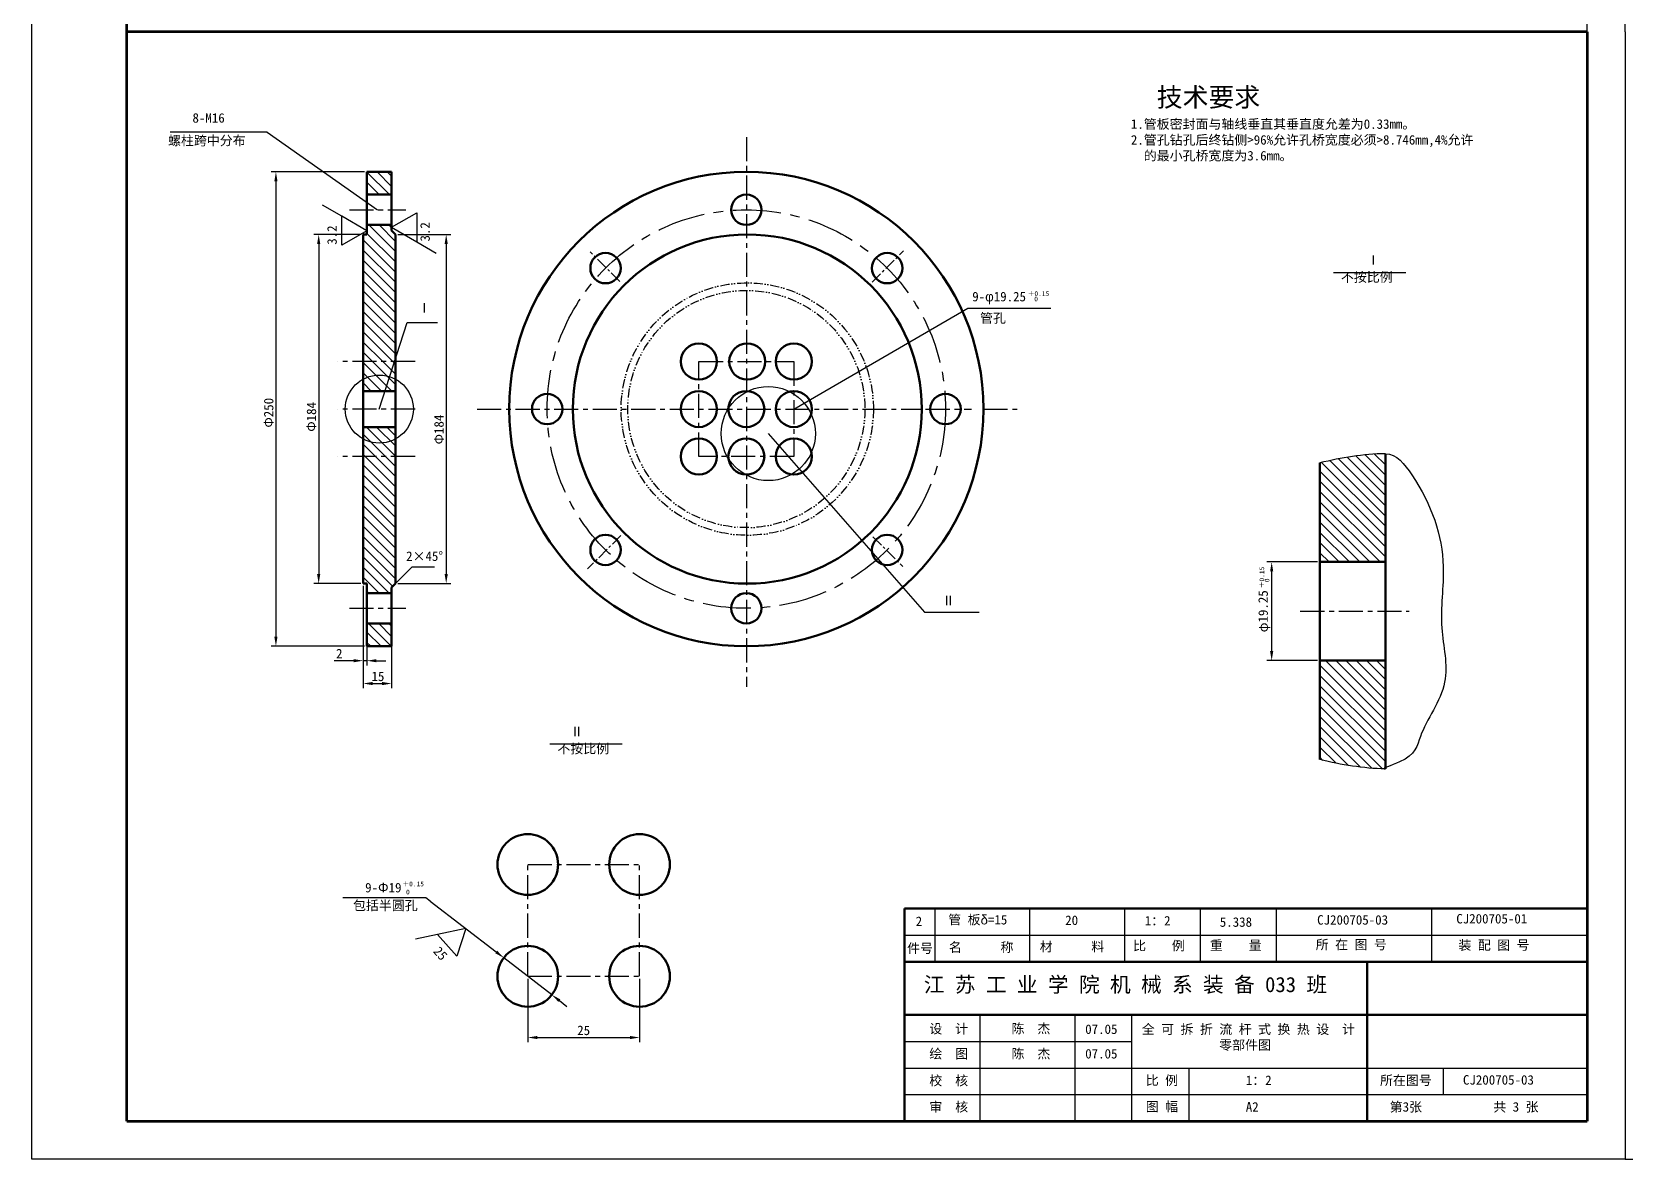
# Model space of a CAD drawing. Header units: millimetres. Extents: x 3555 to 4395, y -770 to -176.
# Drawn here: x 3554.6 to 3974.6, y -769.8 to -472.8 of the extents above; entities that cross this region are included whole.
import ezdxf

# ---------------------------------------------------------------- set-up
doc = ezdxf.new("R2010")
doc.units = ezdxf.units.MM
doc.linetypes.add('ACAD_ISO12W100', pattern=[21, 12, -3, 0, -3, 0, -3])
doc.linetypes.add('CENTER', pattern=[50.8, 31.75, -6.35, 6.35, -6.35])
for name, color, linetype in [('中心线', 5, 'CENTER'), ('剖面线', 3, 'Continuous'), ('双点画', 183, 'ACAD_ISO12W100'), ('图层1', 7, 'Continuous'), ('标注', 2, 'Continuous'), ('细实线', 212, 'Continuous')]:
    doc.layers.add(name, color=color, linetype=linetype)
for name, color, linetype, lineweight in [('外矿现', 71, 'Continuous', 100), ('粗实线', 4, 'Continuous', 50), ('轮廓线', 1, 'Continuous', 50)]:
    doc.layers.add(name, color=color, linetype=linetype, lineweight=lineweight)
doc.styles.get("Standard").update_dxf_attribs({"font": 'SimSun.ttf'})
doc.dimstyles.new('ISO-25', dxfattribs={"dimtxt": 2.5, "dimasz": 2.5, "dimexe": 1.25, "dimexo": 0.625, "dimtad": 1, "dimtxsty": 'Standard', "dimcen": 2.5, "dimadec": 0, "dimazin": 0, "dimtfac": 1, "dimtmove": 0, "dimatfit": 3, "dimfxl": 0, "dimarcsym": 0})

# ---------------------------------------------------------------- blocks, each defined once
blk = doc.blocks.new('*D27')
at = {"layer": 'Defpoints', "color": 0, "ltscale": 0.1}
for p in [(3641.91, -526.15), (3630.18, -618.15), (3641.91, -618.15)]:
    blk.add_point(p, dxfattribs=at)
at = {"layer": '标注', "color": 0, "lineweight": -2, "ltscale": 0.1}
for p, q in [((3641.29, -526.15), (3628.93, -526.15)), ((3630.18, -528.65), (3630.18, -615.65)), ((3641.29, -618.15), (3628.93, -618.15))]:
    blk.add_line(p, q, dxfattribs=at)
at = {"layer": '标注', "color": 0, "ltscale": 0.1}
for points in [[(3629.76, -528.65), (3630.59, -528.65), (3630.18, -526.15)], [(3629.76, -615.65), (3630.59, -615.65), (3630.18, -618.15)]]:
    blk.add_solid(points, dxfattribs=at)
at = {"layer": '标注', "color": 0, "ltscale": 0.1, "insert": (3628.3, -574.21), "char_height": 2.5, "attachment_point": 5, "rotation": 90}
blk.add_mtext('Φ184', dxfattribs=at)
blk = doc.blocks.new('*D28')
at = {"layer": 'Defpoints', "color": 0, "ltscale": 0.1}
for p in [(3642.91, -509.65), (3618.9, -634.65), (3642.91, -634.65)]:
    blk.add_point(p, dxfattribs=at)
at = {"layer": '标注', "color": 0, "lineweight": -2, "ltscale": 0.1}
for p, q in [((3642.29, -509.65), (3617.65, -509.65)), ((3618.9, -512.15), (3618.9, -632.15)), ((3642.29, -634.65), (3617.65, -634.65))]:
    blk.add_line(p, q, dxfattribs=at)
at = {"layer": '标注', "color": 0, "ltscale": 0.1}
for points in [[(3618.49, -512.15), (3619.32, -512.15), (3618.9, -509.65)], [(3618.49, -632.15), (3619.32, -632.15), (3618.9, -634.65)]]:
    blk.add_solid(points, dxfattribs=at)
at = {"layer": '标注', "color": 0, "ltscale": 0.1, "insert": (3617.03, -573.12), "char_height": 2.5, "attachment_point": 5, "rotation": 90}
blk.add_mtext('Φ250', dxfattribs=at)
blk = doc.blocks.new('*D29')
at = {"layer": 'Defpoints', "color": 0, "ltscale": 0.1}
for p in [(3650.41, -526.15), (3650.41, -618.15), (3663.79, -618.15)]:
    blk.add_point(p, dxfattribs=at)
at = {"layer": '标注', "color": 0, "lineweight": -2, "ltscale": 0.1}
for p, q in [((3651.04, -526.15), (3665.04, -526.15)), ((3663.79, -528.65), (3663.79, -615.65)), ((3651.04, -618.15), (3665.04, -618.15))]:
    blk.add_line(p, q, dxfattribs=at)
at = {"layer": '标注', "color": 0, "ltscale": 0.1}
for points in [[(3663.38, -528.65), (3664.21, -528.65), (3663.79, -526.15)], [(3663.38, -615.65), (3664.21, -615.65), (3663.79, -618.15)]]:
    blk.add_solid(points, dxfattribs=at)
at = {"layer": '标注', "color": 0, "ltscale": 0.1, "insert": (3661.92, -577.54), "char_height": 2.5, "attachment_point": 5, "rotation": 90}
blk.add_mtext('Φ184', dxfattribs=at)
blk = doc.blocks.new('*D35')
at = {"layer": 'Defpoints', "color": 0, "ltscale": 0.1}
for p in [(3641.91, -618.15), (3642.91, -618.15), (3641.91, -638.45)]:
    blk.add_point(p, dxfattribs=at)
at = {"layer": '标注', "color": 0, "lineweight": -2, "ltscale": 0.1}
for p, q in [((3641.91, -618.77), (3641.91, -639.7)), ((3642.91, -618.77), (3642.91, -639.7)), ((3639.41, -638.45), (3634.29, -638.45)), ((3642.91, -638.45), (3641.91, -638.45)), ((3645.41, -638.45), (3647.91, -638.45))]:
    blk.add_line(p, q, dxfattribs=at)
at = {"layer": '标注', "color": 0, "ltscale": 0.1}
for points in [[(3639.41, -638.04), (3639.41, -638.87), (3641.91, -638.45)], [(3645.41, -638.04), (3645.41, -638.87), (3642.91, -638.45)]]:
    blk.add_solid(points, dxfattribs=at)
at = {"layer": '标注', "color": 0, "ltscale": 0.1, "insert": (3635.6, -636.58), "char_height": 2.5, "attachment_point": 5}
blk.add_mtext('2', dxfattribs=at)
blk = doc.blocks.new('*D36')
at = {"layer": 'Defpoints', "color": 0, "ltscale": 0.1}
for p in [(3894.11, -612.43), (3881.39, -638.43), (3894.11, -638.43)]:
    blk.add_point(p, dxfattribs=at)
at = {"layer": '标注', "color": 0, "lineweight": -2, "ltscale": 0.1}
for p, q in [((3893.48, -612.43), (3880.14, -612.43)), ((3881.39, -614.93), (3881.39, -635.93)), ((3893.48, -638.43), (3880.14, -638.43))]:
    blk.add_line(p, q, dxfattribs=at)
at = {"layer": '标注', "color": 0, "ltscale": 0.1}
for points in [[(3880.98, -614.93), (3881.81, -614.93), (3881.39, -612.43)], [(3880.98, -635.93), (3881.81, -635.93), (3881.39, -638.43)]]:
    blk.add_solid(points, dxfattribs=at)
at = {"layer": '标注', "color": 0, "ltscale": 0.1, "insert": (3879.47, -625.43), "char_height": 2.5, "attachment_point": 5, "rotation": 90}
blk.add_mtext('φ19.25', dxfattribs=at)
blk = doc.blocks.new('*D55')
at = {"layer": 'Defpoints', "color": 0, "ltscale": 0.1}
for p in [(3685.3, -721.61), (3714.76, -721.61), (3714.76, -737.73)]:
    blk.add_point(p, dxfattribs=at)
at = {"layer": '标注', "color": 0, "lineweight": -2, "ltscale": 0.1}
for p, q in [((3685.3, -722.23), (3685.3, -738.98)), ((3714.76, -722.23), (3714.76, -738.98)), ((3687.8, -737.73), (3712.26, -737.73))]:
    blk.add_line(p, q, dxfattribs=at)
at = {"layer": '标注', "color": 0, "ltscale": 0.1}
for points in [[(3687.8, -737.32), (3687.8, -738.15), (3685.3, -737.73)], [(3712.26, -737.32), (3712.26, -738.15), (3714.76, -737.73)]]:
    blk.add_solid(points, dxfattribs=at)
at = {"layer": '标注', "color": 0, "ltscale": 0.1, "insert": (3700.03, -735.86), "char_height": 2.5, "attachment_point": 5}
blk.add_mtext('25', dxfattribs=at)
blk = doc.blocks.new('*D56')
at = {"layer": 'Defpoints', "color": 0, "ltscale": 0.1}
for p in [(3678.96, -716.73), (3691.64, -726.49)]:
    blk.add_point(p, dxfattribs=at)
at = {"layer": '标注', "color": 0, "lineweight": -2, "ltscale": 0.1}
for p, q in [((3659.57, -701.8), (3676.98, -715.2)), ((3691.64, -726.49), (3678.96, -716.73)), ((3693.62, -728.01), (3695.6, -729.54))]:
    blk.add_line(p, q, dxfattribs=at)
at = {"layer": '标注', "color": 0, "ltscale": 0.1}
for points in [[(3677.23, -714.87), (3676.73, -715.53), (3678.96, -716.73)], [(3693.88, -727.68), (3693.37, -728.34), (3691.64, -726.49)]]:
    blk.add_solid(points, dxfattribs=at)
blk = doc.blocks.new('*D61')
at = {"layer": 'Defpoints', "color": 0, "ltscale": 0.1}
for p in [(3641.91, -618.15), (3649.41, -620.65), (3649.41, -644.47)]:
    blk.add_point(p, dxfattribs=at)
at = {"layer": '标注', "color": 0, "lineweight": -2, "ltscale": 0.1}
for p, q in [((3641.91, -618.77), (3641.91, -645.72)), ((3649.41, -621.27), (3649.41, -645.72)), ((3644.41, -644.47), (3646.91, -644.47))]:
    blk.add_line(p, q, dxfattribs=at)
at = {"layer": '标注', "color": 0, "ltscale": 0.1}
for points in [[(3644.41, -644.05), (3644.41, -644.89), (3641.91, -644.47)], [(3646.91, -644.05), (3646.91, -644.89), (3649.41, -644.47)]]:
    blk.add_solid(points, dxfattribs=at)
at = {"layer": '标注', "color": 0, "ltscale": 0.1, "insert": (3645.8, -642.59), "char_height": 2.5, "attachment_point": 5}
blk.add_mtext('15', dxfattribs=at)

msp = doc.modelspace()

# ---------------------------------------------------------------- hatches: boundary and pattern name
at = {"layer": '剖面线', "ltscale": 0.2}
h = msp.add_hatch(dxfattribs=at)
h.set_pattern_fill('ANSI31', color=256, scale=0.6, angle=90, style=0)
h.paths.add_polyline_path([(3649.412, -515.646), (3649.412, -509.646), (3642.912, -509.646), (3642.912, -515.646)])
h = msp.add_hatch(dxfattribs=at)
h.set_pattern_fill('ANSI31', color=256, scale=0.6, angle=90, style=0)
h.paths.add_polyline_path([(3650.412, -526.146), (3649.412, -525.146), (3649.412, -523.646), (3642.912, -523.646), (3642.912, -526.146), (3641.912, -526.146), (3641.912, -538.396), (3641.912, -538.896), (3641.912, -559.646), (3650.412, -559.646), (3650.412, -538.896)])
h = msp.add_hatch(dxfattribs=at)
h.set_pattern_fill('ANSI31', color=256, scale=0.6, angle=90, style=0)
h.paths.add_polyline_path([(3650.412, -567.396), (3650.412, -561.146), (3650.412, -559.646), (3641.912, -559.646), (3641.912, -561.146), (3641.912, -567.396)])
h = msp.add_hatch(dxfattribs=at)
h.set_pattern_fill('ANSI31', color=256, scale=0.6, angle=90, style=0)
h.paths.add_polyline_path([(3650.412, -577.196, -0.3648036), (3641.912, -577.196), (3641.912, -583.146), (3641.912, -584.646), (3650.412, -584.646), (3650.412, -583.146)])
h.paths.add_polyline_path([(3650.412, -577.196), (3650.412, -576.896), (3641.912, -576.896), (3641.912, -577.196, 0.3648036)])
h = msp.add_hatch(dxfattribs=at)
h.set_pattern_fill('ANSI31', color=256, scale=0.6, angle=90, style=0)
h.paths.add_polyline_path([(3650.412, -584.646), (3641.912, -584.646), (3641.912, -605.396), (3641.912, -605.896), (3641.912, -618.146), (3642.412, -618.146), (3642.912, -618.146), (3642.912, -620.646), (3649.412, -620.646), (3649.412, -619.146), (3650.412, -618.146), (3650.412, -605.396)])
h = msp.add_hatch(dxfattribs=at)
h.set_pattern_fill('ANSI31', color=256, scale=0.6, angle=90, style=0)
edge = h.paths.add_edge_path()
edge.add_spline(control_points=[(3911.361, -583.912), (3905.53, -584.01), (3899.796, -584.964), (3894.109, -586.344)], knot_values=[36.7847717, 36.7847717, 36.7847717, 36.7847717, 54.2888386, 54.2888386, 54.2888386, 54.2888386], degree=3, periodic=0)
edge.add_line((3894.109, -586.344), (3894.109, -612.434))
edge.add_line((3894.109, -612.434), (3909.361, -612.434))
edge.add_line((3909.361, -612.434), (3911.361, -612.434))
edge.add_line((3911.361, -612.434), (3911.361, -609.434))
edge.add_line((3911.361, -609.434), (3911.361, -583.912))
h = msp.add_hatch(dxfattribs=at)
h.set_pattern_fill('ANSI31', color=256, scale=0.6, angle=90, style=0)
h.paths.add_polyline_path([(3642.912, -628.646), (3642.912, -634.646), (3649.412, -634.646), (3649.412, -628.646)])
h = msp.add_hatch(dxfattribs=at)
h.set_pattern_fill('ANSI31', color=256, scale=0.6, angle=90, style=0)
edge = h.paths.add_edge_path()
edge.add_line((3911.361, -641.434), (3911.361, -638.434))
edge.add_line((3911.361, -638.434), (3909.361, -638.434))
edge.add_line((3909.361, -638.434), (3894.109, -638.434))
edge.add_line((3894.109, -638.434), (3894.109, -664.524))
edge.add_spline(control_points=[(3894.109, -664.524), (3899.796, -665.903), (3905.53, -666.858), (3911.361, -666.955)], knot_values=[36.7847717, 36.7847717, 36.7847717, 36.7847717, 54.2888386, 54.2888386, 54.2888386, 54.2888386], degree=3, periodic=0)
edge.add_spline(control_points=[(3911.361, -666.955), (3910.851, -666.955), (3910.94, -666.837), (3911.361, -666.64)], knot_values=[91.9250176, 91.9250176, 91.9250176, 91.9250176, 93.4570398, 93.4570398, 93.4570398, 93.4570398], degree=3, periodic=0)
edge.add_line((3911.361, -666.64), (3911.361, -641.434))

# ---------------------------------------------------------------- linework, layer by layer
at = {"layer": '中心线', "ltscale": 0.2}
for p, q in [((3742.912, -500.473), (3742.912, -645.341)), ((3638.265, -519.646), (3653.129, -519.646)), ((3655.58, -559.646), (3635.219, -559.646)), ((3730.412, -559.646), (3755.412, -559.646)), ((3730.412, -584.646), (3730.412, -559.646)), ((3755.412, -559.646), (3755.412, -584.646)), ((3655.58, -572.146), (3635.219, -572.146)), ((3671.938, -572.146), (3789.165, -572.146)), ((3790.173, -572.146), (3802.284, -572.146)), ((3805.412, -572.146), (3814.393, -572.146)), ((3655.58, -584.646), (3635.219, -584.646)), ((3755.412, -584.646), (3730.412, -584.646)), ((3638.265, -624.646), (3653.129, -624.646)), ((3888.942, -625.434), (3917.616, -625.434)), ((3685.301, -721.609), (3685.301, -692.149)), ((3685.301, -692.149), (3714.764, -692.149)), ((3714.764, -721.609), (3714.764, -692.149)), ((3685.301, -721.609), (3714.764, -721.609))]:
    msp.add_line(p, q, dxfattribs=at)
at = {"layer": '中心线', "ltscale": 0.1}
for p, q in [((3709.529, -538.51), (3701.783, -530.764)), ((3776.071, -538.734), (3784.306, -530.5)), ((3709.833, -605.478), (3701.033, -614.279)), ((3776.289, -605.776), (3784.176, -613.662))]:
    msp.add_line(p, q, dxfattribs=at)
at = {"layer": '中心线', "ltscale": 0.4}
msp.add_circle((3742.912, -572.146), 52.5, dxfattribs=at)
at = {"layer": '双点画', "ltscale": 0.2}
for centre, radius in [((3743.165, -572.146), 33.25), ((3742.912, -572.146), 31.25)]:
    msp.add_circle(centre, radius, dxfattribs=at)
at = {"layer": '图层1'}
for p, q in [((3964.57, -472.773), (3964.57, -185.773)), ((3642.412, -526.146), (3642.412, -526.146)), ((3650.412, -526.146), (3650.412, -526.146)), ((3642.412, -618.146), (3642.412, -618.146)), ((3650.412, -618.146), (3650.412, -618.146))]:
    msp.add_line(p, q, dxfattribs=at)
at = {"layer": '图层1', "ltscale": 0.2}
for p, q in [((3649.412, -524.269), (3656.049, -520.438)), ((3656.049, -520.438), (3656.049, -528.101)), ((3636.276, -528.984), (3636.276, -521.321)), ((3642.912, -525.153), (3636.276, -528.984)), ((3668.964, -709.035), (3666.588, -716.32)), ((3666.588, -716.32), (3661.467, -710.619))]:
    msp.add_line(p, q, dxfattribs=at)
msp.add_circle((3690.412, -572.146), 4, dxfattribs=at)
msp.add_circle((3690.412, -572.146), 4, dxfattribs=at)
msp.add_circle((3690.412, -572.146), 4, dxfattribs=at)
msp.add_circle((3690.412, -572.146), 4, dxfattribs=at)
msp.add_circle((3690.412, -572.146), 4, dxfattribs=at)
msp.add_circle((3690.412, -572.146), 4, dxfattribs=at)
msp.add_circle((3690.412, -572.146), 4, dxfattribs=at)
msp.add_circle((3690.412, -572.146), 4, dxfattribs=at)
msp.add_circle((3690.412, -572.146), 4, dxfattribs=at)
msp.add_circle((3690.412, -572.146), 4, dxfattribs=at)
msp.add_circle((3690.412, -572.146), 4, dxfattribs=at)
msp.add_circle((3690.412, -572.146), 4, dxfattribs=at)
msp.add_circle((3690.412, -572.146), 4, dxfattribs=at)
msp.add_circle((3690.412, -572.146), 4, dxfattribs=at)
msp.add_circle((3690.412, -572.146), 4, dxfattribs=at)
at = {"layer": '外矿现', "ltscale": 0.2}
for p, q in [((3579.57, -759.773), (3579.57, -185.773)), ((3964.57, -472.773), (3579.57, -472.773)), ((3964.57, -472.773), (3964.57, -698.71)), ((3964.57, -698.71), (3964.57, -703.773)), ((3964.57, -703.773), (3964.57, -759.773)), ((3579.57, -759.773), (3964.57, -759.773))]:
    msp.add_line(p, q, dxfattribs=at)
at = {"layer": '标注', "ltscale": 0.2}
for p, q in [((3616.564, -499.203), (3591.026, -499.203)), ((3616.564, -499.203), (3645.697, -519.646)), ((3636.276, -521.321), (3631.197, -518.389)), ((3649.412, -524.269), (3656.049, -520.438)), ((3656.049, -520.438), (3656.049, -528.101)), ((3636.276, -528.984), (3636.276, -521.321)), ((3642.912, -525.153), (3636.276, -521.321)), ((3649.412, -524.269), (3656.049, -528.101)), ((3642.912, -525.153), (3636.276, -528.984)), ((3656.049, -528.101), (3661.127, -531.033)), ((3897.655, -536.134), (3916.738, -536.134)), ((3755.412, -572.146), (3801.271, -545.542)), ((3801.271, -545.542), (3816.925, -545.542)), ((3816.166, -545.542), (3823.136, -545.542)), ((3646.162, -572.146), (3653.542, -549.322)), ((3653.542, -549.322), (3661.541, -549.322)), ((3748.704, -578.609), (3789.84, -625.694)), ((3650.412, -618.146), (3654.817, -613.741)), ((3654.817, -613.741), (3660.718, -613.741)), ((3789.84, -625.694), (3804.278, -625.694)), ((3691.123, -660.37), (3710.206, -660.37)), ((3658.423, -700.921), (3636.522, -700.921)), ((3659.568, -701.802), (3658.423, -700.921)), ((3668.964, -709.035), (3661.467, -710.619)), ((3668.964, -709.035), (3666.588, -716.32)), ((3661.467, -710.619), (3655.729, -711.831)), ((3666.588, -716.32), (3661.467, -710.619))]:
    msp.add_line(p, q, dxfattribs=at)
msp.add_circle((3646.162, -572.146), 8.967, dxfattribs=at)
at = {"layer": '标注', "ltscale": 0.1}
msp.add_circle((3748.704, -578.609), 12.399, dxfattribs=at)
at = {"layer": '粗实线', "ltscale": 0.2}
for p, q in [((3792.57, -703.773), (3784.57, -703.773)), ((3784.57, -703.773), (3784.57, -745.773)), ((3792.57, -703.773), (3964.57, -703.773)), ((3784.57, -745.773), (3784.57, -759.773)), ((3954.57, -759.773), (3579.57, -759.773)), ((3784.57, -759.773), (3964.57, -759.773))]:
    msp.add_line(p, q, dxfattribs=at)
at = {"layer": '粗实线'}
for p, q in [((3784.57, -717.773), (3964.57, -717.773)), ((3906.57, -731.773), (3906.57, -717.773)), ((3784.57, -731.773), (3964.57, -731.773)), ((3906.57, -745.773), (3906.57, -731.773)), ((3906.57, -745.773), (3906.57, -752.773)), ((3906.57, -759.773), (3906.57, -752.773))]:
    msp.add_line(p, q, dxfattribs=at)
at = {"layer": '细实线', "ltscale": 0.2}
for p, q in [((3554.57, -769.773), (3554.57, -175.773)), ((3974.57, -472.773), (3974.57, -769.773)), ((3792.57, -703.773), (3792.57, -717.773)), ((3817.57, -703.773), (3817.57, -717.773)), ((3842.57, -703.773), (3842.57, -717.773)), ((3862.57, -703.773), (3862.57, -717.773)), ((3882.57, -703.773), (3882.57, -717.773)), ((3923.57, -703.773), (3923.57, -717.773)), ((3784.57, -710.773), (3964.57, -710.773)), ((3804.57, -759.773), (3804.57, -731.773)), ((3829.57, -759.773), (3829.57, -731.773)), ((3844.57, -759.773), (3844.57, -731.773)), ((3784.57, -745.773), (3964.57, -745.773)), ((3859.57, -745.773), (3859.57, -759.773)), ((3926.57, -745.773), (3926.57, -752.773)), ((3784.57, -752.773), (3964.57, -752.773)), ((3974.57, -769.773), (3554.57, -769.773)), ((3974.57, -769.773), (4394.57, -769.773))]:
    msp.add_line(p, q, dxfattribs=at)
at = {"layer": '细实线'}
for p, q in [((3974.57, -472.773), (3974.57, -175.773)), ((3784.57, -738.773), (3844.57, -738.773))]:
    msp.add_line(p, q, dxfattribs=at)
for points in [[(3911.361, -583.912), (3905.53, -584.01), (3899.796, -584.964), (3894.109, -586.344)], [(3911.361, -666.955), (3905.53, -666.858), (3899.796, -665.903), (3894.109, -664.524)]]:
    msp.add_open_spline(points, degree=3, dxfattribs=at)
at = {"layer": '细实线', "ltscale": 0.2, "start_tangent": (1, 0), "end_tangent": (1, 0)}
msp.add_spline([(3911.361, -583.912), (3918.324, -589.497), (3926.618, -613.672), (3926.242, -629.834), (3926.994, -644.117), (3920.6, -658.401), (3915.102, -665.137), (3911.361, -666.955)], degree=3, dxfattribs=at)
at = {"layer": '轮廓线'}
for p, q in [((3642.912, -509.646), (3649.412, -509.646)), ((3642.912, -521.646), (3642.912, -509.646)), ((3649.412, -509.646), (3649.412, -517.646)), ((3642.912, -515.646), (3649.412, -515.646)), ((3649.412, -521.646), (3649.412, -517.646)), ((3642.912, -521.646), (3642.912, -526.146)), ((3642.912, -523.646), (3649.412, -523.646)), ((3649.412, -525.146), (3649.412, -521.646)), ((3641.912, -526.146), (3642.912, -526.146)), ((3641.912, -538.396), (3641.912, -526.146)), ((3649.412, -525.146), (3650.412, -526.146)), ((3650.412, -526.146), (3650.412, -538.896)), ((3641.912, -538.896), (3641.912, -538.396)), ((3641.912, -538.896), (3641.912, -561.146)), ((3650.412, -561.146), (3650.412, -538.896)), ((3650.412, -561.146), (3650.412, -570.646)), ((3641.912, -567.396), (3650.412, -567.396)), ((3650.412, -573.67), (3650.412, -570.646)), ((3650.412, -573.646), (3650.412, -583.146)), ((3641.912, -576.896), (3650.412, -576.896)), ((3650.412, -605.396), (3650.412, -583.146)), ((3650.412, -618.146), (3650.412, -605.396)), ((3894.109, -612.434), (3909.361, -612.434)), ((3909.361, -612.434), (3911.361, -612.434)), ((3642.912, -618.146), (3642.912, -634.646)), ((3642.912, -620.646), (3649.412, -620.646)), ((3649.412, -619.146), (3650.412, -618.146)), ((3649.412, -619.146), (3649.412, -634.646)), ((3642.912, -628.646), (3649.412, -628.646)), ((3642.912, -634.646), (3649.412, -634.646)), ((3894.109, -638.434), (3909.361, -638.434)), ((3909.361, -638.434), (3911.361, -638.434))]:
    msp.add_line(p, q, dxfattribs=at)
at = {"layer": '轮廓线', "ltscale": 0.2}
for p, q in [((3641.912, -561.146), (3641.912, -583.146)), ((3641.912, -583.146), (3641.912, -605.396)), ((3894.109, -625.434), (3894.109, -586.344)), ((3911.361, -609.434), (3911.361, -583.912)), ((3641.912, -605.396), (3641.912, -605.896)), ((3641.912, -605.896), (3641.912, -618.146)), ((3911.361, -625.434), (3911.361, -609.434)), ((3642.412, -618.146), (3641.912, -618.146)), ((3642.912, -618.146), (3642.412, -618.146)), ((3894.109, -625.434), (3894.109, -664.524)), ((3911.361, -625.434), (3911.361, -641.434)), ((3911.361, -641.434), (3911.361, -666.955))]:
    msp.add_line(p, q, dxfattribs=at)
for centre, radius in [((3742.912, -572.146), 62.5), ((3742.912, -519.646), 4), ((3743.165, -572.146), 46), ((3705.789, -535.023), 4), ((3780.035, -535.023), 4), ((3730.412, -559.646), 4.75), ((3743.165, -559.646), 4.75), ((3755.412, -559.646), 4.75), ((3690.412, -572.146), 4), ((3730.412, -572.146), 4.75), ((3742.912, -572.146), 4.75), ((3755.412, -572.146), 4.75), ((3795.412, -572.146), 4), ((3730.412, -584.646), 4.75), ((3742.912, -584.646), 4.75), ((3755.412, -584.646), 4.75), ((3705.789, -609.269), 4), ((3780.035, -609.269), 4), ((3742.912, -624.646), 4), ((3685.301, -692.149), 8), ((3714.764, -692.149), 8), ((3685.301, -721.609), 8), ((3714.764, -721.609), 8)]:
    msp.add_circle(centre, radius, dxfattribs=at)

# ---------------------------------------------------------------- texts
at = {"layer": '标注', "ltscale": 0.2, "attachment_point": 1}
for s, insert, char_height, width in [('  {\\fSimSun|b0|i0|c134|p2;技术要求\\P\\H0.5x;1.管板密封面与轴线垂直其垂直度允差为0.33mm。\\P2.管孔钻孔后终钻侧>96%允许孔桥宽度必须>8.746mm,4%允许\\P  的最小孔桥宽度为3.6mm。}', (3844.284, -487.47), 5, 138.4201), ('{\\fSimSun|b0|i0|c134|p2;8-M16}', (3596.908, -494.196), 2.5, 39.51934), ('           {\\fSimSun|b0|i0|c134|p2;螺柱跨中分布}', (3571.756, -500.147), 2.5, 57.02222), ('{\\fSimSun|b0|i0|c134|p2;\u3000\u3000Ⅰ}', (3899.655, -531.634), 2.5, 33.58), ('{\\fSimSun|b0|i0|c134|p2;不按比例}', (3899.655, -536.134), 2.5, 17.699), ('{\\fSimSun|b0|i0|c134|p2;9-\\fArial|b0|i0|c161|p32;φ\\fSimSun|b0|i0|c134|p2;19.25}', (3802.463, -541.274), 2.5, 23.93333), ('{\\fSimSun|b0|i0|c134|p2;\\H0.5x;＋0.15}', (3817.101, -541.122), 2.5, 8.67778), ('Ⅰ', (3656.305, -544.238), 2.5, 14.90948), ('{\\fSimSun|b0|i0|c134|p2; 0}', (3817.831, -542.511), 1.25, 4.93388), ('{\\fSimSun|b0|i0|c134|p2; 管孔}', (3802.816, -546.918), 2.5, 14.57778), ('2×45°', (3653.221, -609.661), 2.5, 12.25362), ('{\\fSimSun|b0|i0|c134|p2; Ⅱ}', (3792.801, -621.333), 2.5, 14.57778), ('{\\fSimSun|b0|i0|c134|p2;  Ⅱ}', (3693.123, -655.87), 2.5, 33.58), ('{\\fSimSun|b0|i0|c134|p2;不按比例}', (3693.123, -660.37), 2.5, 17.699), ('9-{\\fArial|b0|i0|c161|p32;Φ}19', (3642.42, -696.993), 2.5, 31.40715), ('{\\fSimSun|b0|i0|c134|p2;\\H0.5x;＋0.15}', (3652.273, -696.64), 2.5, 8.67778), ('{\\fSimSun|b0|i0|c134|p2;包括半圆孔}', (3639.222, -701.681), 2.5, 28.56119), ('{\\fSimSun|b0|i0|c134|p2; 0}', (3652.228, -698.77), 1.25, 4.93388), ('{\\fSimSun|b0|i0|c134|p2;管 板\\fArial|b0|i0|c161|p32;δ\\fSimSun|b0|i0|c134|p2;=15}', (3796.141, -705.438), 2.5, 19.55797), ('{\\fSimSun|b0|i0|c134|p2;   CJ200705-03}', (3888.278, -705.49), 2.5, 28.55729), ('{\\fSimSun|b0|i0|c134|p2; CJ200705-01}', (3928.36, -705.186), 2.5, 32.34526), ('{\\fSimSun|b0|i0|c134|p2; 2}', (3785.859, -705.871), 2.5, 5.4871), ('{\\fSimSun|b0|i0|c134|p2;    20}', (3820.164, -705.591), 2.5, 19.46255), ('{\\fSimSun|b0|i0|c134|p2;1：2}', (3847.924, -705.715), 2.5, 19.46255), ('{\\fSimSun|b0|i0|c134|p2;5.338}', (3867.716, -706.059), 2.5, 19.46255), ('{\\fSimSun|b0|i0|c134|p2;件号}', (3785.287, -712.96), 2.5, 10.06667), ('{\\fSimSun|b0|i0|c134|p2; 名      称}', (3794.602, -712.688), 2.5, 20.22861), ('{\\fSimSun|b0|i0|c134|p2;材      料}', (3820.251, -712.536), 2.5, 19.897), ('{\\fSimSun|b0|i0|c134|p2;比    例}', (3844.871, -712.287), 2.5, 19.46255), ('{\\fSimSun|b0|i0|c134|p2;重    量}', (3865.106, -712.178), 2.5, 19.46255), ('{\\fSimSun|b0|i0|c134|p2;    所 在 图 号}', (3886.205, -711.991), 2.5, 28.55729), ('{\\fSimSun|b0|i0|c134|p2;装 配 图 号}', (3930.631, -712.125), 2.5, 28.86012), ('{\\fSimSun|b0|i0|c134|p2; CJ200705-03}', (3930.117, -747.648), 2.5, 31.61444)]:
    msp.add_mtext(s, dxfattribs=dict(at, insert=insert, char_height=char_height, width=width))
for s, insert, char_height, width, rotation in [('3.2', (3632.441, -528.862), 2.5, 18.12222, 90), ('3.2', (3656.965, -528.01), 2.5, 14.57778, 90), ('{\\fSimSun|b0|i0|c134|p2;\\H0.5x;＋0.15}', (3878.167, -619.351), 2.5, 8.67778, 90), ('{\\fSimSun|b0|i0|c134|p2; 0}', (3879.549, -618.731), 1.25, 4.93388, 90), ('{\\fSimSun|b0|i0|c134|p2;25}', (3662.076, -713.472), 2.5, 5.38912, 312)]:
    msp.add_mtext(s, dxfattribs=dict(at, insert=insert, char_height=char_height, width=width, rotation=rotation))
at = {"layer": '标注', "char_height": 2.5, "attachment_point": 1}
for s, insert, width in [('{\\fSimSun|b0|i0|c134|p2;\\H1.6x;江 苏 工 业 学 院 机 械 系 装 备 033 班    }', (3789.705, -721.773), 116.12963), ('{\\fSimSun|b0|i0|c134|p2;设  计}', (3791.148, -734.178), 20), ('{\\fSimSun|b0|i0|c134|p2;陈  杰}', (3812.822, -734.127), 25), ('{\\fSimSun|b0|i0|c134|p2;07.05}', (3832.244, -734.293), 15), ('{\\fSimSun|b0|i0|c134|p2;全 可 拆 折 流 杆 式 换 热 设  计 \\P            零部件图}', (3847.15, -734.293), 59.42006), ('{\\fSimSun|b0|i0|c134|p2;绘  图}', (3791.148, -740.754), 15.67778), ('{\\fSimSun|b0|i0|c134|p2;陈  杰}', (3812.822, -740.753), 13.601), ('{\\fSimSun|b0|i0|c134|p2;07.05}', (3832.244, -740.753), 9.524), ('{\\fSimSun|b0|i0|c134|p2;校  核}', (3791.148, -747.842), 25.79167), ('{\\fSimSun|b0|i0|c134|p2;比 例}', (3848.212, -747.753), 8.96), ('{\\fSimSun|b0|i0|c134|p2; 所在图号}', (3908.249, -747.753), 18.32106), ('{\\fSimSun|b0|i0|c134|p2;1：2}', (3874.57, -747.753), 20.61894), ('{\\fSimSun|b0|i0|c134|p2;审  核}', (3791.148, -754.754), 10.883), ('{\\fSimSun|b0|i0|c134|p2;图 幅}', (3848.212, -754.687), 15.2549), ('A2', (3874.57, -754.753), 11.93294), ('{\\fSimSun|b0|i0|c134|p2; 第3张}', (3910.81, -754.753), 14.176), ('{\\fSimSun|b0|i0|c134|p2;共 3 张}', (3939.813, -754.753), 16.53)]:
    msp.add_mtext(s, dxfattribs=dict(at, insert=insert, width=width))

# ---------------------------------------------------------------- dimensions: what is measured, and where the dimension line sits
at = {"layer": '标注', "ltscale": 0.2}
for base, p1, p2, text, picture, middle in [((3618.903, -634.646), (3642.912, -509.646), (3642.912, -634.646), 'Φ250', '*D28', (3618.903, -573.118)), ((3630.177, -618.146), (3641.912, -526.146), (3641.912, -618.146), 'Φ184', '*D27', (3630.177, -574.209)), ((3663.794, -618.146), (3650.412, -526.146), (3650.412, -618.146), 'Φ184', '*D29', (3663.794, -577.537))]:
    dim = msp.add_linear_dim(base=base, p1=p1, p2=p2, angle=90, text=text, dimstyle='ISO-25', dxfattribs=at)
    dim.commit()
    dim.dimension.update_dxf_attribs({"geometry": picture, "text_midpoint": middle, "dimtype": 160})
dim = msp.add_linear_dim(base=(3881.392, -638.434), p1=(3894.109, -612.434), p2=(3894.109, -638.434), angle=90, text='φ19.25', dimstyle='ISO-25', dxfattribs=at)
dim.commit()
dim.dimension.update_dxf_attribs({"geometry": '*D36', "text_midpoint": (3879.469, -625.434)})
for base, p1, p2, text, picture, middle in [((3641.912, -638.452), (3642.912, -618.146), (3641.912, -618.146), '2', '*D35', (3635.6, -636.577)), ((3714.764, -737.734), (3685.301, -721.609), (3714.764, -721.609), '25', '*D55', (3700.032, -735.859))]:
    dim = msp.add_linear_dim(base=base, p1=p1, p2=p2, text=text, dimstyle='ISO-25', dxfattribs=at)
    dim.commit()
    dim.dimension.update_dxf_attribs({"geometry": picture, "text_midpoint": middle})
at = {"layer": '标注', "ltscale": 0.1}
dim = msp.add_linear_dim(base=(3649.412, -644.469), p1=(3641.912, -618.146), p2=(3649.412, -620.646), text='15', dimstyle='ISO-25', dxfattribs=at)
dim.commit()
dim.dimension.update_dxf_attribs({"geometry": '*D61', "text_midpoint": (3645.798, -644.469), "dimtype": 160})
at = {"layer": '标注', "ltscale": 0.2}
dim = msp.add_diameter_dim_2p(p1=(3691.64, -726.489), p2=(3678.961, -716.729), text='    ', dimstyle='ISO-25', dxfattribs=at)
dim.commit()
dim.dimension.update_dxf_attribs({"geometry": '*D56', "text_midpoint": (3662.88, -704.352), "dimtype": 163})

doc.saveas('drawing.dxf')
